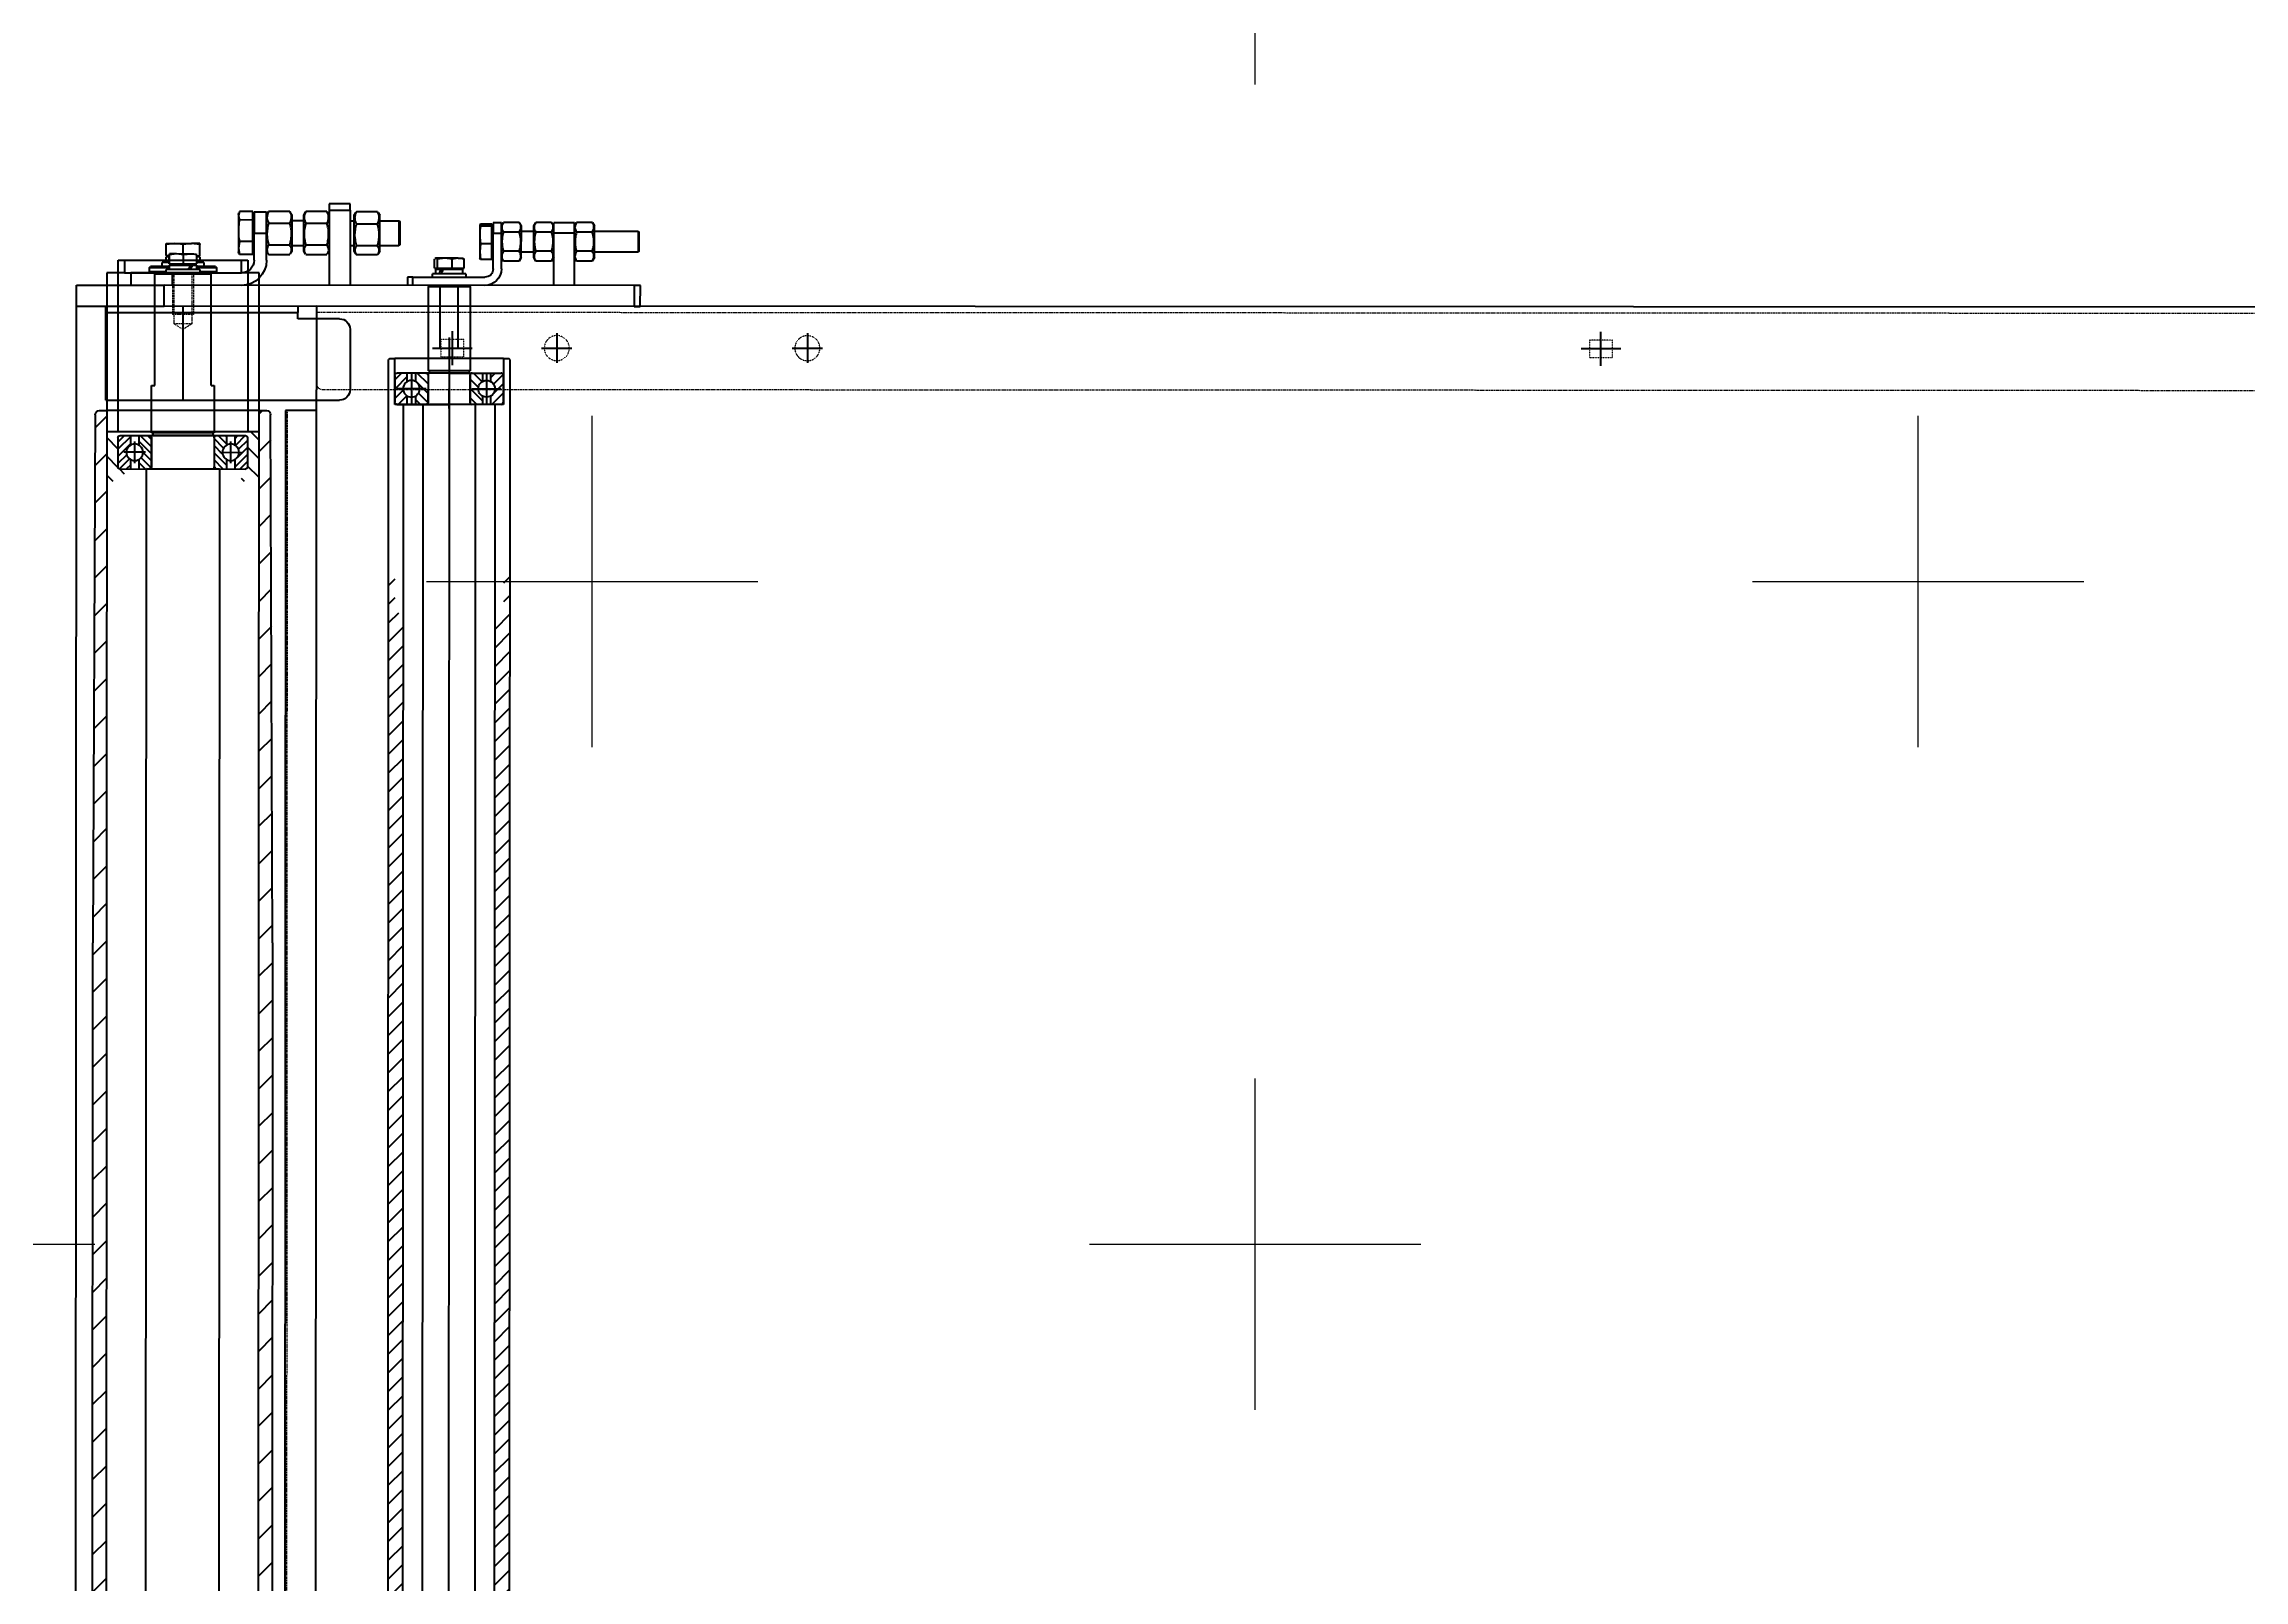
# Model space of a CAD drawing. Header units: millimetres. Extents: x 845401 to 948039, y 511594 to 550263.
# Drawn here: x 917960 to 919014, y 536657 to 537393 of the extents above; entities that cross this region are included whole.
import ezdxf

# ---------------------------------------------------------------- set-up
doc = ezdxf.new("R2010")
doc.units = ezdxf.units.MM
doc.linetypes.add('CENTER', pattern=[0])
doc.linetypes.add('DASHED', pattern=[0.75, 0.5, -0.25])
for name, color, linetype in [('00', 7, 'Continuous'), ('1', 30, 'Continuous'), ('1轮廓实线层', 7, 'Continuous'), ('3', 3, 'CENTER'), ('3中心线层', 1, 'CENTER'), ('4虚线层', 6, 'DASHED'), ('5剖面线层', 2, 'Continuous')]:
    doc.layers.add(name, color=color, linetype=linetype)
doc.layers.add('A-剖-0.10mm.......SECT-L01', color=255, linetype='Continuous', lineweight=18)
doc.styles.add('PC_TEXTSTYLE', font='isocp.shx', dxfattribs={"width": 0.8, "bigfont": 'hzfs.shx'})

# ---------------------------------------------------------------- blocks, each defined once
blk = doc.blocks.new('6304')
at = {"layer": '5剖面线层'}
h = blk.add_hatch(dxfattribs=at)
h.set_pattern_fill('ANSI31', color=256, style=0)
h.set_pattern_definition([(45, (1622.4174, 1392.4765), (-2.24506, 2.24506), [])])
edge = h.paths.add_edge_path()
edge.add_line((1637.4, 1412.5), (1635.4, 1412.5))
edge.add_line((1635.4, 1412.5), (1633.4, 1412.5))
edge.add_arc((1629.9, 1410.5), 4, 30, 150)
edge.add_line((1626.5, 1412.5), (1622.4, 1412.5))
edge.add_line((1622.4, 1412.5), (1622.4, 1417.4))
edge.add_arc((1623.5, 1417.4), 1.1, 90, 180, ccw=False)
edge.add_line((1623.5, 1418.5), (1636.3, 1418.5))
edge.add_arc((1636.3, 1417.4), 1.1, 360, 90, ccw=False)
edge.add_line((1637.4, 1417.4), (1637.4, 1412.5))
h = blk.add_hatch(dxfattribs=at)
h.set_pattern_fill('ANSI31', color=256, angle=90, style=0)
h.set_pattern_definition([(135, (1622.4174, 1392.4765), (-2.24506, -2.24506), [])])
edge = h.paths.add_edge_path()
edge.add_line((1622.4, 1408.5), (1626.5, 1408.5))
edge.add_arc((1629.9, 1410.5), 4, 210, 330)
edge.add_line((1633.4, 1408.5), (1637.4, 1408.5))
edge.add_line((1637.4, 1408.5), (1637.4, 1403.6))
edge.add_arc((1636.3, 1403.6), 1.1, 270, 360, ccw=False)
edge.add_line((1636.3, 1402.5), (1623.5, 1402.5))
edge.add_arc((1623.5, 1403.6), 1.1, 180, 270, ccw=False)
edge.add_line((1622.4, 1403.6), (1622.4, 1408.5))
at = {"layer": '5剖面线层', "extrusion": (0, 1.22461e-16, -1)}
h = blk.add_hatch(dxfattribs=at)
h.set_pattern_fill('ANSI31', color=256, angle=180, style=0)
h.set_pattern_definition([(225, (-1622.4174, 1392.4765), (2.24506, -2.24506), [])])
edge = h.paths.add_edge_path()
edge.add_line((-1622.4, 1376.5), (-1626.5, 1376.5))
edge.add_arc((-1629.9, 1374.5), 4, 30, 150)
edge.add_line((-1633.4, 1376.5), (-1637.4, 1376.5))
edge.add_line((-1637.4, 1376.5), (-1637.4, 1381.4))
edge.add_arc((-1636.3, 1381.4), 1.1, 90, 180, ccw=False)
edge.add_line((-1636.3, 1382.5), (-1623.5, 1382.5))
edge.add_arc((-1623.5, 1381.4), 1.1, 360, 90, ccw=False)
edge.add_line((-1622.4, 1381.4), (-1622.4, 1376.5))
h = blk.add_hatch(dxfattribs=at)
h.set_pattern_fill('ANSI31', color=256, angle=270, style=0)
h.set_pattern_definition([(315, (-1622.4174, 1392.4765), (2.24506, 2.24506), [])])
edge = h.paths.add_edge_path()
edge.add_line((-1626.5, 1372.5), (-1622.4, 1372.5))
edge.add_line((-1622.4, 1372.5), (-1622.4, 1367.6))
edge.add_arc((-1623.5, 1367.6), 1.1, 270, 360, ccw=False)
edge.add_line((-1623.5, 1366.5), (-1636.3, 1366.5))
edge.add_arc((-1636.3, 1367.6), 1.1, 180, 270, ccw=False)
edge.add_line((-1637.4, 1367.6), (-1637.4, 1372.5))
edge.add_line((-1637.4, 1372.5), (-1635.4, 1372.5))
edge.add_line((-1635.4, 1372.5), (-1633.4, 1372.5))
edge.add_arc((-1629.9, 1374.5), 4, 210, 330)
at = {"layer": '1轮廓实线层'}
for p, q in [((1622.4, 1392.5), (1622.4, 1417.4)), ((1637.4, 1412.5), (1635.4, 1412.5)), ((1637.4, 1417.4), (1637.4, 1392.5)), ((1622.4, 1408.5), (1626.5, 1408.5)), ((1623.5, 1402.5), (1636.3, 1402.5)), ((1633.4, 1408.5), (1637.4, 1408.5))]:
    blk.add_line(p, q, dxfattribs=at)
at = {"layer": '1轮廓实线层', "extrusion": (0, 1.22461e-16, -1)}
for p, q in [((1622.4, 1392.5), (1622.4, 1367.6)), ((1637.4, 1367.6), (1637.4, 1392.5)), ((1623.5, 1382.5), (1636.3, 1382.5)), ((1622.4, 1376.5), (1626.5, 1376.5)), ((1633.4, 1376.5), (1637.4, 1376.5)), ((1637.4, 1372.5), (1635.4, 1372.5))]:
    blk.add_line(p, q, dxfattribs=at)
at = {"layer": '1轮廓实线层'}
for points in [[(1626.5, 1412.5), (1622.4, 1412.5), (1622.4, 1417.4)], [(1623.5, 1418.5), (1636.3, 1418.5)], [(1635.4, 1412.5), (1633.4, 1412.5)], [(1637.4, 1417.4), (1637.4, 1412.5)]]:
    blk.add_lwpolyline(points, dxfattribs=at)
at = {"layer": '1轮廓实线层', "extrusion": (0, 1.22461e-16, -1)}
for points in [[(-1626.5, 1372.5), (-1622.4, 1372.5), (-1622.4, 1367.6)], [(-1635.4, 1372.5), (-1633.4, 1372.5)], [(-1637.4, 1367.6), (-1637.4, 1372.5)], [(-1623.5, 1366.5), (-1636.3, 1366.5)]]:
    blk.add_lwpolyline(points, dxfattribs=at)
at = {"layer": '1轮廓实线层'}
blk.add_circle((1629.9, 1410.5), 4, dxfattribs=at)
at = {"layer": '1轮廓实线层', "extrusion": (0, 1.22461e-16, -1)}
blk.add_circle((-1629.9, 1374.5), 4, dxfattribs=at)
at = {"layer": '1轮廓实线层'}
for centre, start, end in [((1623.5, 1417.4), 90, 180), ((1636.3, 1417.4), 0, 90), ((1623.5, 1403.6), 180, 270), ((1636.3, 1403.6), 270, 0)]:
    blk.add_arc(centre, 1.1, start, end, dxfattribs=at)
at = {"layer": '1轮廓实线层', "extrusion": (0, 1.22461e-16, -1)}
for centre, start, end in [((-1623.5, 1381.4), 0, 90), ((-1636.3, 1381.4), 90, 180), ((-1623.5, 1367.6), 270, 0), ((-1636.3, 1367.6), 180, 270)]:
    blk.add_arc(centre, 1.1, start, end, dxfattribs=at)
at = {"layer": '3中心线层'}
for p, q in [((1629.9, 1403.5), (1629.9, 1417.5)), ((1622.9, 1410.5), (1636.9, 1410.5)), ((1620.4, 1392.5), (1639.4, 1392.5))]:
    blk.add_line(p, q, dxfattribs=at)
at = {"layer": '3中心线层', "extrusion": (0, 1.22461e-16, -1)}
for p, q in [((1629.9, 1381.5), (1629.9, 1367.5)), ((1622.9, 1374.5), (1636.9, 1374.5))]:
    blk.add_line(p, q, dxfattribs=at)
at = {"style": 'PC_TEXTSTYLE'}
blk.add_text('TH_SUPERPART', height=1e-29, dxfattribs=at).set_placement((1622.4, 1392.5))
blk = doc.blocks.new('*U585')
at = {"layer": '1', "linetype": 'Continuous'}
h = blk.add_hatch(dxfattribs=at)
h.set_pattern_fill('_USER', color=1, scale=2.4, angle=45, style=0, pattern_type=0)
h.set_pattern_definition([(45, (0, 0), (-1.69706, 1.69706), [])])
edge = h.paths.add_edge_path()
edge.add_line((15, 31), (1, 31))
edge.add_arc((1, 30), 1, 90, 180)
edge.add_line((0, 30), (0, 25))
edge.add_line((0, 25), (4.5, 25))
edge.add_arc((8, 23), 4, 30, 150, ccw=False)
edge.add_line((11.5, 25), (16, 25))
edge.add_line((16, 25), (16, 30))
edge.add_arc((15, 30), 1, 0, 90)
edge = h.paths.add_edge_path()
edge.add_line((11.5, -25), (16, -25))
edge.add_line((16, -25), (16, -30))
edge.add_arc((15, -30), 1, 270, 360, ccw=False)
edge.add_line((15, -31), (1, -31))
edge.add_arc((1, -30), 1, 180, 270, ccw=False)
edge.add_line((0, -30), (0, -25))
edge.add_line((0, -25), (4.5, -25))
edge.add_arc((8, -23), 4, 210, 330)
blk = doc.blocks.new('*U586')
at = {"layer": '1', "linetype": 'Continuous'}
h = blk.add_hatch(dxfattribs=at)
h.set_pattern_fill('_USER', color=1, scale=2.4, angle=135, style=0, pattern_type=0)
h.set_pattern_definition([(135, (0, 0), (-1.69706, -1.69706), [])])
edge = h.paths.add_edge_path()
edge.add_line((0, 21), (4.5, 21))
edge.add_arc((8, 23), 4, 210, 330)
edge.add_line((11.5, 21), (16, 21))
edge.add_line((16, 21), (16, 16))
edge.add_arc((15, 16), 1, 270, 360, ccw=False)
edge.add_line((15, 15), (1, 15))
edge.add_arc((1, 16), 1, 180, 270, ccw=False)
edge.add_line((0, 16), (0, 21))
edge = h.paths.add_edge_path()
edge.add_line((1, -15), (15, -15))
edge.add_arc((15, -16), 1, 360, 90, ccw=False)
edge.add_line((16, -16), (16, -21))
edge.add_line((16, -21), (11.5, -21))
edge.add_arc((8, -23), 4, 30, 150)
edge.add_line((4.5, -21), (0, -21))
edge.add_line((0, -21), (0, -16))
edge.add_arc((1, -16), 1, 90, 180, ccw=False)
blk = doc.blocks.new('6206')
at = {"layer": '00', "color": 7}
for p, q in [((472.1, 2379.8), (472.1, 2319.8)), ((472.1, 2374.8), (476.6, 2374.8)), ((472.1, 2370.8), (476.6, 2370.8)), ((473.1, 2380.8), (487.1, 2380.8)), ((483.5, 2374.8), (488.1, 2374.8)), ((483.5, 2370.8), (488.1, 2370.8)), ((488.1, 2379.8), (488.1, 2319.8)), ((473.1, 2364.8), (487.1, 2364.8)), ((472.1, 2328.8), (476.6, 2328.8)), ((473.1, 2334.8), (487.1, 2334.8)), ((483.5, 2328.8), (488.1, 2328.8)), ((472.1, 2324.8), (476.6, 2324.8)), ((473.1, 2318.8), (487.1, 2318.8)), ((483.5, 2324.8), (488.1, 2324.8))]:
    blk.add_line(p, q, dxfattribs=at)
at = {"layer": '00', "color": 7, "linetype": 'Continuous'}
blk.add_line((473.1, 2318.8), (473.1, 2318.8), dxfattribs=at)
at = {"layer": '00', "color": 7}
for centre in [(480.1, 2372.8), (480.1, 2326.8)]:
    blk.add_circle(centre, 4, dxfattribs=at)
for centre, start, end in [((473.1, 2379.8), 90, 180), ((487.1, 2379.8), 0, 90), ((473.1, 2365.8), 180, 270), ((487.1, 2365.8), 270, 0), ((473.1, 2333.8), 90, 180), ((487.1, 2333.8), 0, 90), ((473.1, 2319.8), 180, 270), ((487.1, 2319.8), 270, 0)]:
    blk.add_arc(centre, 1, start, end, dxfattribs=at)
at = {"layer": '3', "color": 3}
for p, q in [((485.3, 2372.8), (474.9, 2372.8)), ((480.1, 2367.6), (480.1, 2378)), ((480.1, 2332), (480.1, 2321.6)), ((485.3, 2326.8), (474.9, 2326.8))]:
    blk.add_line(p, q, dxfattribs=at)
at = {"color": 1, "linetype": 'Continuous'}
for name in ['*U585', '*U586']:
    blk.add_blockref(name, (472.1, 2349.8), dxfattribs=at)
blk = doc.blocks.new('*U100472')
at = {"layer": '5剖面线层'}
h = blk.add_hatch(dxfattribs=at)
h.set_pattern_fill('ANSI31', color=256, scale=4, angle=90, style=0)
h.set_pattern_definition([(135, (-2483.568, 221.511), (-8.98026, -8.98026), [])])
edge = h.paths.add_edge_path()
edge.add_line((-3260.9, 452), (-3257.4, 452))
edge.add_line((-3257.4, 452), (-3257.4, 386))
edge.add_line((-3257.4, 386), (-3257.4, 1678))
edge.add_line((-3257.4, 1678), (-3257.4, 1612))
edge.add_line((-3257.4, 1612), (-3260.9, 1612))
edge.add_arc((-3260.9, 1610), 2, 90, 179.8877)
edge.add_line((-3262.9, 1610), (-3263.9, 1357))
edge.add_line((-3263.9, 1357), (-3263.9, 707))
edge.add_line((-3263.9, 707), (-3262.9, 454))
edge.add_arc((-3260.9, 454), 2, 180.1123, 270)
edge = h.paths.add_edge_path()
edge.add_arc((-3180.9, 1610), 2, 0.1123, 90)
edge.add_line((-3180.9, 1612), (-3184.4, 1612))
edge.add_line((-3184.4, 1612), (-3184.4, 1678))
edge.add_line((-3184.4, 1678), (-3184.4, 386))
edge.add_line((-3184.4, 386), (-3184.4, 452))
edge.add_line((-3184.4, 452), (-3180.9, 452))
edge.add_arc((-3180.9, 454), 2, 270, 359.8877)
edge.add_line((-3178.9, 454), (-3177.9, 707))
edge.add_line((-3177.9, 707), (-3177.9, 1357))
edge.add_line((-3177.9, 1357), (-3178.9, 1610))
edge = h.paths.add_edge_path(flags=17)
edge.add_arc((-3180.9, 1610), 2, 0.1123, 90)
edge = h.paths.add_edge_path(flags=17)
edge.add_arc((-3180.9, 454), 2, 270, 359.8877)
edge = h.paths.add_edge_path(flags=17)
edge.add_line((-3184.4, 452), (-3180.9, 452))
edge = h.paths.add_edge_path(flags=16)
edge.add_line((-3184.4, 452), (-3184.4, 386))
edge = h.paths.add_edge_path(flags=17)
edge.add_line((-3184.4, 1678), (-3184.4, 386))
edge = h.paths.add_edge_path(flags=17)
edge.add_line((-3184.4, 1612), (-3184.4, 1678))
edge = h.paths.add_edge_path(flags=17)
edge.add_line((-3180.9, 1612), (-3184.4, 1612))
edge = h.paths.add_edge_path(flags=17)
edge.add_line((-3177.9, 707), (-3178.9, 454))
edge = h.paths.add_edge_path(flags=17)
edge.add_line((-3177.9, 707), (-3177.9, 1357))
edge = h.paths.add_edge_path(flags=17)
edge.add_line((-3178.9, 1610), (-3177.9, 1357))
edge = h.paths.add_edge_path()
edge.add_line((-3178.9, 1610), (-3177.9, 1357))
edge.add_line((-3257.4, 1602), (-3257.4, 1678))
h = blk.add_hatch(dxfattribs=at)
h.set_pattern_fill('ANSI31', color=256, scale=2, angle=90, style=0)
h.set_pattern_definition([(135, (-1364.8803, 172.1176), (-4.490128, -4.490128), [])])
h.paths.add_polyline_path([(-3122.4, 1032), (-3122.4, 527.5), (-3121.9, 527), (-3119.4, 527), (-3119.4, 534), (-3119.4, 549), (-3117.4, 549), (-3115.4, 549), (-3115.4, 1032)])
h.paths.add_polyline_path([(-3119.4, 1515), (-3119.4, 1530), (-3119.4, 1537), (-3121.9, 1537), (-3122.4, 1536.5), (-3122.4, 1032), (-3115.4, 1032), (-3115.4, 1515), (-3117.4, 1515)])
h.paths.add_polyline_path([(-3071.4, 1032), (-3071.4, 549), (-3069.4, 549), (-3067.4, 549), (-3067.4, 534), (-3067.4, 527), (-3064.9, 527), (-3064.4, 527.5), (-3064.4, 1032)])
h.paths.add_polyline_path([(-3071.4, 1515), (-3071.4, 1032), (-3064.4, 1032), (-3064.4, 1536.5), (-3064.9, 1537), (-3067.4, 1537), (-3067.4, 1530), (-3067.4, 1515), (-3069.4, 1515)])
h = blk.add_hatch(dxfattribs=at)
h.set_pattern_fill('ANSI31', color=256, scale=2, angle=180, style=0)
h.set_pattern_definition([(225, (-2483.568, 121.5114), (4.49013, -4.49013), [])])
h.paths.add_polyline_path([(-3192.9, 486), (-3192.9, 480), (-3189.9, 480), (-3189.9, 462), (-3184.4, 462), (-3184.4, 486)])
h.paths.add_polyline_path([(-3251.9, 480), (-3248.9, 480), (-3248.9, 486), (-3257.4, 486), (-3257.4, 462), (-3251.9, 462)])
blk.add_line((-3271.9, 1662), (-3271.9, 402))
at = {"color": 7, "linetype": 'Continuous', "lineweight": 25}
for p, q in [((-3122.4, 1636.5), (-3122.4, 427.5)), ((-3064.4, 427.5), (-3064.4, 1636.5)), ((-3171.8, 452), (-3171.8, 1612)), ((-3156.9, 1622), (-3156.9, 442)), ((-3115.4, 449), (-3115.4, 1615)), ((-3105.9, 1615), (-3105.9, 449)), ((-3080.9, 449), (-3080.9, 1615)), ((-3071.4, 1615), (-3071.4, 449)), ((-3238.4, 1584), (-3238.4, 480)), ((-3203.4, 480), (-3203.4, 1584)), ((-3203.4, 480), (-3238.4, 480)), ((-3235.9, 480), (-3235.9, 464)), ((-3205.9, 464), (-3205.9, 480)), ((-3220.9, 464), (-3235.9, 464)), ((-3235.2, 464), (-3235.2, 462.7)), ((-3205.9, 464), (-3220.9, 464)), ((-3206.6, 462.7), (-3206.6, 464)), ((-3235.9, 462.7), (-3235.9, 440)), ((-3220.9, 462.7), (-3235.9, 462.7)), ((-3205.9, 462.7), (-3220.9, 462.7)), ((-3205.9, 440), (-3205.9, 462.7)), ((-3157.7, 452), (-3171.8, 452)), ((-3156.9, 452), (-3157.7, 452)), ((-3119.4, 449), (-3119.4, 434)), ((-3117.4, 449), (-3119.4, 449)), ((-3069.4, 449), (-3117.4, 449)), ((-3080.9, 449), (-3105.9, 449)), ((-3103.4, 449), (-3103.4, 434)), ((-3083.4, 434), (-3083.4, 449)), ((-3067.4, 449), (-3069.4, 449)), ((-3067.4, 434), (-3067.4, 449)), ((-3235.9, 440), (-3234.4, 440)), ((-3234.4, 440), (-3234.4, 386.5)), ((-3207.4, 440), (-3205.9, 440)), ((-3207.4, 440), (-3207.4, 386.5)), ((-3156.9, 408), (-3156.9, 442)), ((-3119.4, 434), (-3119.4, 427)), ((-3083.4, 434), (-3103.4, 434)), ((-3103.4, 432.9), (-3103.4, 392.5)), ((-3083.4, 432.9), (-3103.4, 432.9)), ((-3102.9, 434), (-3102.9, 432.9)), ((-3083.9, 432.9), (-3083.9, 434)), ((-3083.4, 392.5), (-3083.4, 432.9)), ((-3067.4, 427), (-3067.4, 434)), ((-3121.9, 427), (-3122.4, 427.5)), ((-3121.9, 427), (-3119.4, 427)), ((-3067.4, 427), (-3119.4, 427)), ((-3097.8, 422), (-3097.8, 392.5)), ((-3097.8, 422), (-3089.1, 422)), ((-3089.1, 422), (-3089.1, 392.5)), ((-3067.4, 427), (-3064.9, 427)), ((-3064.4, 427.5), (-3064.9, 427)), ((-3156.9, 402), (-3156.9, 408)), ((-1886.9, 402), (-3156.9, 402)), ((-3103.4, 392.5), (-3102.9, 392)), ((-3103.4, 392.5), (-3097.8, 392.5)), ((-3097.7, 392), (-3102.9, 392)), ((-3097.8, 392.5), (-3089.1, 392.5)), ((-3089.2, 392), (-3097.7, 392)), ((-3083.9, 392), (-3089.2, 392)), ((-3089.1, 392.5), (-3083.4, 392.5)), ((-3083.9, 392), (-3083.4, 392.5)), ((-3234.4, 386.5), (-3207.4, 386.5)), ((-3234.4, 386.5), (-3233.9, 386)), ((-3207.9, 386), (-3233.9, 386)), ((-3207.4, 386.5), (-3207.9, 386))]:
    blk.add_line(p, q, dxfattribs=at)
for points in [[(-3097.8, 392.5), (-3097.8, 392.4), (-3097.7, 392.2), (-3097.7, 392)], [(-3089.1, 392.5), (-3089.1, 392.4), (-3089.2, 392.2), (-3089.2, 392)]]:
    blk.add_open_spline(points, degree=3, dxfattribs=at)
at = {"layer": '1轮廓实线层'}
for p, q in [((-3257.4, 386), (-3257.4, 1678)), ((-3184.4, 1678), (-3184.4, 386)), ((-3263.9, 1357), (-3263.9, 707)), ((-3177.9, 707), (-3177.9, 1357)), ((-3262.9, 454), (-3263.9, 707)), ((-3177.9, 707), (-3178.9, 454)), ((-3257.4, 386), (-3257.4, 462)), ((-3257.4, 462), (-3251.9, 462)), ((-3251.9, 462), (-3251.9, 380)), ((-3251.9, 462), (-3189.9, 462)), ((-3189.9, 380), (-3189.9, 462)), ((-3189.9, 462), (-3184.4, 462)), ((-3184.4, 462), (-3184.4, 386)), ((-3260.9, 452), (-3257.4, 452)), ((-3257.9, 447), (-3257.9, 405)), ((-3257.9, 447), (-3220.9, 447)), ((-3257.4, 386), (-3257.4, 452)), ((-3184.4, 452), (-3257.4, 452)), ((-3220.9, 405), (-3220.9, 447)), ((-3220.9, 447), (-3145.9, 447)), ((-3184.4, 452), (-3180.9, 452)), ((-3184.4, 452), (-3184.4, 386)), ((-3140.9, 413), (-3140.9, 442)), ((-3271.9, 402), (-3271.9, 392)), ((-3271.9, 402), (-3229.9, 402)), ((-3257.9, 405), (-3257.9, 402)), ((-3257.9, 405), (-3220.9, 405)), ((-3229.9, 402), (-3229.9, 392)), ((-3004.9, 402), (-3229.9, 402)), ((-3220.9, 405), (-3165.9, 405)), ((-3220.9, 402), (-3220.9, 405)), ((-3165.9, 408), (-3165.9, 405)), ((-3145.9, 408), (-3165.9, 408)), ((-3165.9, 402), (-3165.9, 405)), ((-3004.9, 392), (-3004.9, 402)), ((-3004.9, 402), (-3001.9, 402)), ((-3001.9, 402), (-3001.9, 392)), ((-3271.9, 392), (-3229.9, 392)), ((-3245.9, 386), (-3245.9, 392)), ((-3004.9, 392), (-3229.9, 392)), ((-3225.9, 392), (-3225.9, 386)), ((-3150.9, 356), (-3150.9, 392)), ((-3140.9, 356), (-3140.9, 392)), ((-3113.4, 388), (-3113.4, 392)), ((-3110.9, 392), (-3110.9, 388)), ((-3043.4, 392), (-3043.4, 367)), ((-3033.4, 392), (-3033.4, 367)), ((-3001.9, 392), (-3004.9, 392)), ((-3248.9, 386), (-3257.4, 386)), ((-3251.9, 380), (-3248.9, 380)), ((-3248.9, 380), (-3248.9, 386)), ((-3248.9, 386), (-3192.9, 386)), ((-3248.9, 380), (-3192.9, 380)), ((-3225.9, 386), (-3245.9, 386)), ((-3236.4, 386), (-3236.9, 385.5)), ((-3236.9, 385.5), (-3236.9, 383.5)), ((-3228.9, 385.5), (-3236.9, 385.5)), ((-3236.9, 383.5), (-3236.4, 383)), ((-3236.9, 383.5), (-3227.4, 383.5)), ((-3227.4, 383), (-3236.4, 383)), ((-3230.9, 383), (-3230.9, 381)), ((-3227.6, 381), (-3230.9, 381)), ((-3229, 381), (-3229, 378.4)), ((-3228.9, 386), (-3228.9, 384.4)), ((-3217.1, 384.4), (-3228.9, 384.4)), ((-3227.6, 381.7), (-3227.6, 377.4)), ((-3227.6, 381.7), (-3227.3, 381.7)), ((-3227.4, 384.4), (-3227.4, 382.3)), ((-3227.4, 382.3), (-3217.4, 382.3)), ((-3226.7, 382.3), (-3227.3, 381.7)), ((-3227.3, 381.7), (-3227.3, 377.4)), ((-3227.3, 381.7), (-3220.7, 381.7)), ((-3225.9, 386), (-3192.9, 386)), ((-3220.7, 381.7), (-3220.7, 377.4)), ((-3220.7, 381.7), (-3214.3, 381.7)), ((-3216.8, 382.3), (-3217.4, 382.3)), ((-3212.9, 384.4), (-3217.1, 384.4)), ((-3216.4, 382.3), (-3216.8, 382.3)), ((-3216.4, 382.3), (-3214.5, 382.3)), ((-3214.6, 381.7), (-3215.2, 382.3)), ((-3214.5, 382.3), (-3214.5, 384.4)), ((-3214.5, 383.5), (-3204.9, 383.5)), ((-3205.4, 383), (-3214.5, 383)), ((-3214.3, 381.7), (-3214.3, 377.4)), ((-3210.9, 381), (-3214.3, 381)), ((-3212.9, 384.4), (-3212.9, 386)), ((-3204.9, 385.5), (-3212.9, 385.5)), ((-3212.9, 378.4), (-3212.9, 381)), ((-3210.9, 381), (-3210.9, 383)), ((-3204.9, 385.5), (-3205.4, 386)), ((-3205.4, 383), (-3204.9, 383.5)), ((-3204.9, 383.5), (-3204.9, 385.5)), ((-3192.9, 386), (-3192.9, 380)), ((-3184.4, 386), (-3192.9, 386)), ((-3192.9, 380), (-3189.9, 380)), ((-3186.9, 380), (-3186.9, 367)), ((-3180.9, 380), (-3180.9, 367)), ((-3110.9, 388), (-3113.4, 388)), ((-3110.9, 388), (-3076.4, 388)), ((-3101.4, 388), (-3101.4, 386.4)), ((-3085.4, 386.4), (-3101.4, 386.4)), ((-3100.5, 383.7), (-3100.5, 379.4)), ((-3100.5, 383.7), (-3099.1, 383.7)), ((-3100.4, 379.2), (-3100.5, 379.4)), ((-3099.9, 386.4), (-3099.9, 384.3)), ((-3097.3, 384.3), (-3099.9, 384.3)), ((-3099.2, 384.3), (-3099.8, 383.7)), ((-3099.1, 383.7), (-3099.1, 379.4)), ((-3099.1, 383.7), (-3092, 383.7)), ((-3095.5, 379), (-3099.1, 379.4)), ((-3097.3, 384.3), (-3096.9, 384.3)), ((-3096.3, 384.3), (-3096.9, 384.3)), ((-3087, 384.3), (-3096.3, 384.3)), ((-3092, 379.4), (-3095.5, 379)), ((-3092, 383.7), (-3092, 379.4)), ((-3092, 383.7), (-3086.3, 383.7)), ((-3089.2, 379), (-3092, 379.4)), ((-3086.3, 379.4), (-3089.2, 379)), ((-3087.1, 383.7), (-3087.7, 384.3)), ((-3087, 384.3), (-3087, 386.4)), ((-3086.3, 383.7), (-3086.3, 379.4)), ((-3085.4, 386.4), (-3085.4, 388)), ((-3078.8, 375.7), (-3078.4, 379.5)), ((-3078.4, 379.5), (-3078.8, 379)), ((-3073, 379.5), (-3078.4, 379.5)), ((-3073, 379.5), (-3073, 372)), ((-3072.4, 384), (-3072.4, 367)), ((-3068.4, 384), (-3068.4, 367)), ((-3067.5, 380.3), (-3068.4, 378.6)), ((-3059.9, 380.3), (-3067.5, 380.3)), ((-3058.9, 378.6), (-3059.9, 380.3)), ((-3052, 380.3), (-3052.9, 378.6)), ((-3044.4, 380.3), (-3052, 380.3)), ((-3043.4, 378.6), (-3044.4, 380.3)), ((-3032.5, 380.3), (-3033.4, 378.6)), ((-3024.9, 380.3), (-3032.5, 380.3)), ((-3023.9, 378.6), (-3024.9, 380.3)), ((-3227.6, 378.4), (-3229, 378.4)), ((-3228.9, 377.8), (-3228.9, 372.5)), ((-3228.9, 377.8), (-3227.6, 377.8)), ((-3224.9, 372), (-3228.9, 372.5)), ((-3228.9, 372), (-3224.9, 372)), ((-3228.2, 378.4), (-3228.8, 377.8)), ((-3227.3, 377.4), (-3227.4, 377)), ((-3224, 377), (-3227.4, 377)), ((-3227.4, 377), (-3227.4, 377)), ((-3224, 377), (-3227.3, 377.4)), ((-3220.9, 372.5), (-3224.9, 372)), ((-3224.9, 372), (-3216.9, 372)), ((-3220.7, 377.4), (-3224, 377)), ((-3217.5, 377), (-3224, 377)), ((-3220.9, 377), (-3220.9, 372.5)), ((-3216.9, 372), (-3220.9, 372.5)), ((-3212.9, 372.5), (-3216.9, 372)), ((-3212.9, 372), (-3216.9, 372)), ((-3212.9, 378.4), (-3214.3, 378.4)), ((-3214.3, 377.8), (-3212.9, 377.8)), ((-3213.1, 377.8), (-3213.7, 378.4)), ((-3212.9, 377.8), (-3212.9, 372.5)), ((-3194.4, 374.2), (-3193.9, 377.3)), ((-3194.2, 376.8), (-3194.4, 376)), ((-3194.4, 374.2), (-3194.4, 376)), ((-3193.9, 371), (-3194.4, 374.2)), ((-3194.4, 365.9), (-3194.4, 374.2)), ((-3193.9, 377.3), (-3194.1, 376.8)), ((-3187.5, 377.3), (-3193.9, 377.3)), ((-3187.5, 371), (-3193.9, 371)), ((-3187.5, 377.3), (-3187.5, 371)), ((-3186.9, 375.3), (-3187.5, 375.9)), ((-3187.5, 371), (-3187.5, 360.7)), ((-3180.1, 377.1), (-3180.9, 375.6)), ((-3169.8, 377.4), (-3179.9, 377.4)), ((-3169.8, 372.7), (-3179.9, 372.7)), ((-3168.7, 375.6), (-3169.6, 377.1)), ((-3168.7, 375.6), (-3168.7, 363.1)), ((-3163.1, 373), (-3168.7, 373)), ((-3162.3, 377.1), (-3163.1, 375.6)), ((-3163.1, 375.6), (-3163.1, 363.1)), ((-3152, 377.4), (-3162.1, 377.4)), ((-3152, 372.7), (-3162.1, 372.7)), ((-3150.9, 375.6), (-3151.8, 377.1)), ((-3138.9, 373), (-3140.9, 373)), ((-3138.2, 376.9), (-3138.9, 375.6)), ((-3138.9, 375.6), (-3138.9, 363.5)), ((-3127.8, 377.4), (-3137.9, 377.4)), ((-3127.8, 373.1), (-3137.9, 373.1)), ((-3126.7, 375.6), (-3127.5, 376.9)), ((-3126.7, 375.6), (-3126.7, 363.5)), ((-3117.5, 373), (-3126.7, 373)), ((-3116.9, 372.4), (-3117.5, 373)), ((-3117.5, 361), (-3117.5, 373)), ((-3116.9, 372.4), (-3116.9, 361.6)), ((-3100.1, 379.1), (-3099.9, 379)), ((-3099.8, 379), (-3100.1, 379.1)), ((-3099.8, 379), (-3099.9, 379)), ((-3095.5, 379), (-3099.8, 379)), ((-3089.2, 379), (-3095.5, 379)), ((-3089.2, 379), (-3087, 379)), ((-3086.9, 379), (-3086.8, 379.1)), ((-3078.8, 375.7), (-3078.8, 379)), ((-3078.4, 372), (-3078.8, 375.7)), ((-3078.8, 367.8), (-3078.8, 375.7)), ((-3073, 372), (-3078.4, 372)), ((-3072.4, 378.3), (-3073, 378.9)), ((-3073, 372), (-3073, 363.6)), ((-3059.9, 375.6), (-3067.5, 375.6)), ((-3058.9, 378.6), (-3058.9, 363.4)), ((-3052.9, 376), (-3058.9, 376)), ((-3052.9, 378.6), (-3052.9, 363.4)), ((-3044.4, 375.6), (-3052, 375.6)), ((-3024.9, 375.6), (-3032.5, 375.6)), ((-3023.9, 378.6), (-3023.9, 363.4)), ((-3002.9, 376), (-3023.9, 376)), ((-3002.4, 375.5), (-3002.9, 376)), ((-3002.9, 369), (-3002.9, 376)), ((-3002.9, 366), (-3002.9, 369)), ((-3002.4, 375.5), (-3002.4, 369.2)), ((-3002.4, 369.2), (-3002.4, 366.5)), ((-3194.4, 358.7), (-3194.4, 365.9)), ((-3194.4, 358.7), (-3193.9, 360.7)), ((-3193.9, 356.7), (-3194.4, 358.7)), ((-3194.4, 358), (-3194.4, 358.7)), ((-3187.5, 360.7), (-3193.9, 360.7)), ((-3187.5, 360.7), (-3187.5, 356.7)), ((-3187.5, 358.2), (-3186.9, 358.8)), ((-3186.9, 357), (-3186.9, 367)), ((-3186.9, 367), (-3180.9, 367)), ((-3180.9, 367), (-3180.9, 357)), ((-3180.9, 358.4), (-3180.1, 356.9)), ((-3169.8, 362.3), (-3179.9, 362.3)), ((-3169.6, 356.9), (-3168.7, 358.4)), ((-3168.7, 363.1), (-3168.7, 358.4)), ((-3168.7, 361), (-3163.1, 361)), ((-3163.1, 363.1), (-3163.1, 358.4)), ((-3163.1, 358.4), (-3162.3, 356.9)), ((-3152, 362.3), (-3162.1, 362.3)), ((-3151.8, 356.9), (-3150.9, 358.4)), ((-3140.9, 361), (-3138.9, 361)), ((-3138.9, 363.5), (-3138.9, 358.4)), ((-3138.9, 358.4), (-3138.2, 357.1)), ((-3127.8, 362.7), (-3137.9, 362.7)), ((-3127.5, 357.1), (-3126.7, 358.4)), ((-3126.7, 363.5), (-3126.7, 358.4)), ((-3126.7, 361), (-3117.5, 361)), ((-3117.5, 361), (-3116.9, 361.6)), ((-3078.8, 363.1), (-3078.8, 367.8)), ((-3078.8, 363.1), (-3078.4, 363.6)), ((-3078.4, 362.6), (-3078.8, 363.1)), ((-3073, 363.6), (-3078.4, 363.6)), ((-3073, 362.6), (-3078.4, 362.6)), ((-3073, 363.2), (-3072.4, 363.8)), ((-3073, 363.6), (-3073, 362.6)), ((-3072.4, 367), (-3068.4, 367)), ((-3072.4, 362), (-3072.4, 367)), ((-3068.4, 362), (-3072.4, 362)), ((-3068.4, 367), (-3068.4, 362)), ((-3068.4, 363.4), (-3067.5, 361.8)), ((-3059.9, 366.4), (-3067.5, 366.4)), ((-3059.9, 361.8), (-3067.5, 361.8)), ((-3059.9, 361.8), (-3058.9, 363.4)), ((-3058.9, 366), (-3052.9, 366)), ((-3052.9, 363.4), (-3052, 361.8)), ((-3044.4, 366.4), (-3052, 366.4)), ((-3044.4, 361.8), (-3052, 361.8)), ((-3044.4, 361.8), (-3043.4, 363.4)), ((-3033.4, 367), (-3043.4, 367)), ((-3043.4, 367), (-3043.4, 362)), ((-3033.4, 362), (-3043.4, 362)), ((-3033.4, 367), (-3033.4, 362)), ((-3033.4, 363.4), (-3032.5, 361.8)), ((-3024.9, 366.4), (-3032.5, 366.4)), ((-3024.9, 361.8), (-3032.5, 361.8)), ((-3024.9, 361.8), (-3023.9, 363.4)), ((-3023.9, 366), (-3002.9, 366)), ((-3002.9, 366), (-3002.4, 366.5)), ((-3194.4, 358), (-3194.2, 357.2)), ((-3187.5, 356.7), (-3193.9, 356.7)), ((-3180.9, 357), (-3186.9, 357)), ((-3180.1, 356.9), (-3179.9, 356.6)), ((-3169.8, 356.6), (-3179.9, 356.6)), ((-3169.8, 356.6), (-3169.6, 356.9)), ((-3162.3, 356.9), (-3162.1, 356.6)), ((-3152, 356.6), (-3162.1, 356.6)), ((-3152, 356.6), (-3151.8, 356.9)), ((-3150.9, 356), (-3140.9, 356)), ((-3150.9, 353), (-3150.9, 356)), ((-3140.9, 353), (-3150.9, 353)), ((-3140.9, 356), (-3140.9, 353)), ((-3138.2, 357.2), (-3137.9, 356.7)), ((-3127.8, 356.7), (-3137.9, 356.7)), ((-3127.8, 356.7), (-3127.5, 357.2))]:
    blk.add_line(p, q, dxfattribs=at)
for centre, radius, start, end in [((-3260.9, 454), 2, 180.1123, 270), ((-3180.9, 454), 2, 270, 359.8877), ((-3145.9, 442), 5, 0, 90), ((-3145.9, 413), 5, 270, 0), ((-3192.9, 380), 12, 0, 90), ((-3076.4, 384), 8, 0, 90), ((-3192.9, 380), 6, 0, 90), ((-3076.4, 384), 4, 0, 90)]:
    blk.add_arc(centre, radius, start, end, dxfattribs=at)
for centre, major_axis, ratio, start_param, end_param in [((-3220.9, 382.3), (-5.8, 11.1), 0.254099, 4.579995, 4.769392), ((-3220.9, 384.4), (-5.8, 11.1), 0.254099, 4.390598, 4.579995), ((-3093.4, 384.3), (-5.6, 11), 0.283825, 1.237742, 1.427139), ((-3093.4, 386.4), (-5.6, 11), 0.283825, 1.427139, 1.616536)]:
    blk.add_ellipse(centre, major_axis=major_axis, ratio=ratio, start_param=start_param, end_param=end_param, dxfattribs=at)
for points, knots in [([(-3099.1, 379.4), (-3099.1, 379.4), (-3099.3, 379.2), (-3099.6, 379.1), (-3099.8, 379)], [0, 0, 0, 0, 0.026995, 1, 1, 1, 1]), ([(-3087.1, 379), (-3086.8, 379.1), (-3086.6, 379.2), (-3086.3, 379.4), (-3086.3, 379.4)], [0, 0, 0, 0, 0.973005, 1, 1, 1, 1]), ([(-3067.5, 375.6), (-3067.7, 376), (-3068.1, 376.9), (-3068.3, 378.1), (-3068.1, 379.2), (-3067.7, 379.9), (-3067.5, 380.3)], [0, 0, 0, 0, 0.264604, 0.534947, 0.765343, 1, 1, 1, 1]), ([(-3059.9, 380.3), (-3059.7, 379.9), (-3059.2, 379), (-3059.1, 377.8), (-3059.3, 376.7), (-3059.7, 376), (-3059.9, 375.6)], [0, 0, 0, 0, 0.264604, 0.534946, 0.765343, 1, 1, 1, 1]), ([(-3052, 375.6), (-3052.2, 376), (-3052.6, 376.9), (-3052.8, 378.1), (-3052.6, 379.2), (-3052.2, 379.9), (-3052, 380.3)], [0, 0, 0, 0, 0.264604, 0.534947, 0.765343, 1, 1, 1, 1]), ([(-3044.4, 380.3), (-3044.2, 379.9), (-3043.7, 379), (-3043.6, 377.8), (-3043.8, 376.7), (-3044.2, 376), (-3044.4, 375.6)], [0, 0, 0, 0, 0.264604, 0.534947, 0.765342, 1, 1, 1, 1]), ([(-3032.5, 375.6), (-3032.7, 376), (-3033.1, 376.9), (-3033.3, 378.1), (-3033.1, 379.2), (-3032.7, 379.9), (-3032.5, 380.3)], [0, 0, 0, 0, 0.264604, 0.534947, 0.765342, 1, 1, 1, 1]), ([(-3024.9, 380.3), (-3024.7, 379.9), (-3024.2, 379), (-3024.1, 377.8), (-3024.3, 376.7), (-3024.7, 376), (-3024.9, 375.6)], [0, 0, 0, 0, 0.264604, 0.534947, 0.765342, 1, 1, 1, 1]), ([(-3228.9, 372.5), (-3228.9, 372.5), (-3228.9, 372.2), (-3228.9, 372.1), (-3228.9, 372)], [0, 0, 0, 0, 0.026995, 1, 1, 1, 1]), ([(-3217.5, 377), (-3218.5, 377.1), (-3219.6, 377.2), (-3220.7, 377.4), (-3220.7, 377.4)], [0, 0, 0, 0, 0.973005, 1, 1, 1, 1]), ([(-3214.3, 377.4), (-3214.6, 377.3), (-3215.6, 377.1), (-3216.7, 377.1), (-3217.5, 377)], [0, 0, 0, 0, 0.253066, 1, 1, 1, 1]), ([(-3212.9, 372), (-3212.9, 372.1), (-3212.9, 372.2), (-3212.9, 372.5), (-3212.9, 372.5)], [0, 0, 0, 0, 0.973005, 1, 1, 1, 1]), ([(-3194.4, 365.9), (-3194.3, 367.6), (-3194.3, 369.3), (-3193.9, 371), (-3193.9, 371)], [0, 0, 0, 0, 0.973005, 1, 1, 1, 1]), ([(-3179.9, 372.7), (-3180, 372.9), (-3180.4, 373.4), (-3180.7, 374.5), (-3180.8, 375.8), (-3180.3, 376.6), (-3180, 377.1)], [0, 0, 0, 0, 0.139365, 0.404829, 0.676783, 1, 1, 1, 1]), ([(-3179.9, 362.3), (-3180.2, 363.2), (-3180.6, 365), (-3180.8, 367.7), (-3180.5, 370.3), (-3180.1, 371.9), (-3179.9, 372.7)], [0, 0, 0, 0, 0.264605, 0.534949, 0.765343, 1, 1, 1, 1]), ([(-3169.6, 377.1), (-3169.4, 376.6), (-3168.9, 375.8), (-3168.9, 374.5), (-3169.3, 373.5), (-3169.6, 372.9), (-3169.8, 372.7)], [0, 0, 0, 0, 0.323216, 0.588351, 0.860635, 1, 1, 1, 1]), ([(-3169.8, 372.7), (-3169.5, 371.7), (-3169.1, 369.9), (-3168.9, 367.2), (-3169.1, 364.6), (-3169.6, 363.1), (-3169.8, 362.3)], [0, 0, 0, 0, 0.264606, 0.534949, 0.765344, 1, 1, 1, 1]), ([(-3162.1, 372.7), (-3162.2, 372.9), (-3162.6, 373.4), (-3162.9, 374.5), (-3163, 375.8), (-3162.5, 376.6), (-3162.2, 377.1)], [0, 0, 0, 0, 0.139365, 0.404829, 0.676783, 1, 1, 1, 1]), ([(-3162.1, 362.3), (-3162.4, 363.2), (-3162.8, 365), (-3163, 367.7), (-3162.7, 370.3), (-3162.3, 371.9), (-3162.1, 372.7)], [0, 0, 0, 0, 0.264605, 0.534949, 0.765343, 1, 1, 1, 1]), ([(-3151.8, 377.1), (-3151.6, 376.6), (-3151.1, 375.8), (-3151.1, 374.5), (-3151.5, 373.5), (-3151.8, 372.9), (-3152, 372.7)], [0, 0, 0, 0, 0.323216, 0.588351, 0.860635, 1, 1, 1, 1]), ([(-3152, 372.7), (-3151.7, 371.7), (-3151.3, 369.9), (-3151.1, 367.2), (-3151.3, 364.6), (-3151.8, 363.1), (-3152, 362.3)], [0, 0, 0, 0, 0.264606, 0.534949, 0.765344, 1, 1, 1, 1]), ([(-3137.9, 373.1), (-3138, 373.3), (-3138.4, 373.8), (-3138.7, 374.7), (-3138.7, 376), (-3138.2, 376.8), (-3137.9, 377.4)], [0, 0, 0, 0, 0.131004, 0.38054, 0.636178, 1, 1, 1, 1]), ([(-3137.9, 362.7), (-3138.2, 363.6), (-3138.6, 365.5), (-3138.8, 368.1), (-3138.5, 370.7), (-3138.1, 372.3), (-3137.9, 373.1)], [0, 0, 0, 0, 0.264605, 0.534949, 0.765344, 1, 1, 1, 1]), ([(-3127.8, 377.4), (-3127.5, 376.8), (-3126.9, 376), (-3126.9, 374.7), (-3127.3, 373.8), (-3127.6, 373.3), (-3127.8, 373.1)], [0, 0, 0, 0, 0.3638206, 0.6130487, 0.8689968, 1, 1, 1, 1]), ([(-3127.8, 373.1), (-3127.5, 372.2), (-3127.1, 370.4), (-3126.9, 367.7), (-3127.1, 365.1), (-3127.6, 363.5), (-3127.8, 362.7)], [0, 0, 0, 0, 0.264605, 0.534949, 0.765343, 1, 1, 1, 1]), ([(-3078.8, 367.8), (-3078.8, 368.8), (-3078.7, 370.3), (-3078.5, 371.7), (-3078.4, 372)], [0, 0, 0, 0, 0.746934, 1, 1, 1, 1]), ([(-3067.5, 366.4), (-3067.8, 367.5), (-3068.2, 369.4), (-3068.2, 372.1), (-3067.9, 374.1), (-3067.6, 375.2), (-3067.5, 375.6)], [0, 0, 0, 0, 0.363593, 0.612792, 0.86871, 1, 1, 1, 1]), ([(-3059.9, 375.6), (-3059.8, 375.2), (-3059.5, 374.1), (-3059.1, 372.1), (-3059.1, 369.4), (-3059.6, 367.5), (-3059.9, 366.4)], [0, 0, 0, 0, 0.131291, 0.380797, 0.636406, 1, 1, 1, 1]), ([(-3052, 366.4), (-3052.3, 367.5), (-3052.7, 369.4), (-3052.7, 372.1), (-3052.4, 374.1), (-3052.1, 375.2), (-3052, 375.6)], [0, 0, 0, 0, 0.363593, 0.612792, 0.86871, 1, 1, 1, 1]), ([(-3044.4, 375.6), (-3044.3, 375.2), (-3044, 374.1), (-3043.6, 372.1), (-3043.6, 369.4), (-3044.1, 367.5), (-3044.4, 366.4)], [0, 0, 0, 0, 0.13129, 0.380797, 0.636406, 1, 1, 1, 1]), ([(-3032.5, 366.4), (-3032.8, 367.5), (-3033.2, 369.4), (-3033.2, 372.1), (-3032.9, 374.1), (-3032.6, 375.2), (-3032.5, 375.6)], [0, 0, 0, 0, 0.363593, 0.612792, 0.86871, 1, 1, 1, 1]), ([(-3024.9, 375.6), (-3024.8, 375.2), (-3024.5, 374.1), (-3024.1, 372.1), (-3024.1, 369.4), (-3024.6, 367.5), (-3024.9, 366.4)], [0, 0, 0, 0, 0.1312904, 0.3807974, 0.636406, 1, 1, 1, 1]), ([(-3193.9, 360.7), (-3194, 361.2), (-3194.3, 362.9), (-3194.4, 364.6), (-3194.4, 365.9)], [0, 0, 0, 0, 0.253067, 1, 1, 1, 1]), ([(-3179.9, 356.6), (-3180.2, 357.1), (-3180.6, 358.1), (-3180.8, 359.6), (-3180.5, 361), (-3180.1, 361.8), (-3179.9, 362.3)], [0, 0, 0, 0, 0.264605, 0.534949, 0.765344, 1, 1, 1, 1]), ([(-3169.8, 362.3), (-3169.5, 361.8), (-3169.1, 360.8), (-3168.9, 359.3), (-3169.1, 357.9), (-3169.6, 357.1), (-3169.8, 356.6)], [0, 0, 0, 0, 0.264605, 0.534949, 0.765344, 1, 1, 1, 1]), ([(-3162.1, 356.6), (-3162.4, 357.1), (-3162.8, 358.1), (-3163, 359.6), (-3162.7, 361), (-3162.3, 361.8), (-3162.1, 362.3)], [0, 0, 0, 0, 0.264606, 0.534949, 0.765344, 1, 1, 1, 1]), ([(-3152, 362.3), (-3151.7, 361.8), (-3151.3, 360.8), (-3151.1, 359.3), (-3151.3, 357.9), (-3151.8, 357.1), (-3152, 356.6)], [0, 0, 0, 0, 0.264605, 0.534949, 0.765344, 1, 1, 1, 1]), ([(-3137.9, 356.7), (-3138.2, 357.2), (-3138.6, 358.3), (-3138.8, 359.8), (-3138.5, 361.3), (-3138.1, 362.3), (-3137.9, 362.7)], [0, 0, 0, 0, 0.264605, 0.534949, 0.765344, 1, 1, 1, 1]), ([(-3127.8, 362.7), (-3127.5, 362.2), (-3127.1, 361.1), (-3126.9, 359.6), (-3127.1, 358.1), (-3127.6, 357.1), (-3127.8, 356.7)], [0, 0, 0, 0, 0.2646055, 0.5349487, 0.7653438, 1, 1, 1, 1]), ([(-3078.4, 363.6), (-3078.4, 363.6), (-3078.7, 365), (-3078.8, 366.4), (-3078.8, 367.8)], [0, 0, 0, 0, 0.026995, 1, 1, 1, 1]), ([(-3067.5, 361.8), (-3067.7, 362.2), (-3068.1, 363), (-3068.3, 364.2), (-3068.1, 365.3), (-3067.7, 366), (-3067.5, 366.4)], [0, 0, 0, 0, 0.264604, 0.534947, 0.765342, 1, 1, 1, 1]), ([(-3059.9, 366.4), (-3059.7, 366), (-3059.2, 365.2), (-3059.1, 364), (-3059.3, 362.8), (-3059.7, 362.1), (-3059.9, 361.8)], [0, 0, 0, 0, 0.264604, 0.534947, 0.765343, 1, 1, 1, 1]), ([(-3052, 361.8), (-3052.2, 362.2), (-3052.6, 363), (-3052.8, 364.2), (-3052.6, 365.3), (-3052.2, 366), (-3052, 366.4)], [0, 0, 0, 0, 0.2646044, 0.5349465, 0.7653425, 1, 1, 1, 1]), ([(-3044.4, 366.4), (-3044.2, 366), (-3043.7, 365.2), (-3043.6, 364), (-3043.8, 362.8), (-3044.2, 362.1), (-3044.4, 361.8)], [0, 0, 0, 0, 0.264604, 0.534947, 0.765343, 1, 1, 1, 1]), ([(-3032.5, 361.8), (-3032.7, 362.2), (-3033.1, 363), (-3033.3, 364.2), (-3033.1, 365.3), (-3032.7, 366), (-3032.5, 366.4)], [0, 0, 0, 0, 0.264604, 0.534947, 0.765342, 1, 1, 1, 1]), ([(-3024.9, 366.4), (-3024.7, 366), (-3024.2, 365.2), (-3024.1, 364), (-3024.3, 362.8), (-3024.7, 362.1), (-3024.9, 361.8)], [0, 0, 0, 0, 0.264604, 0.534947, 0.765343, 1, 1, 1, 1])]:
    blk.add_open_spline(points, degree=3, knots=knots, dxfattribs=at)
at = {"layer": '3中心线层'}
for p, q in [((-3093.4, 417), (-3093.4, 1647)), ((-3101.4, 422), (-3082.4, 422)), ((-3091.9, 430.2), (-3091.9, 413.9)), ((-3049.2, 422), (-3034.7, 422)), ((-3041.9, 414.8), (-3041.9, 429)), ((-2929.2, 422), (-2914.7, 422)), ((-2921.9, 414.8), (-2921.9, 429)), ((-2551.4, 422), (-2532.4, 422)), ((-2541.9, 430.2), (-2541.9, 413.9))]:
    blk.add_line(p, q, dxfattribs=at)
at = {"layer": '4虚线层', "linetype": 'DASHED', "lineweight": 18}
for p, q in [((-3171, 452), (-3171, 1612)), ((-1889.9, 442), (-3153.9, 442)), ((-1886.9, 405), (-3156.9, 405))]:
    blk.add_line(p, q, dxfattribs=at)
at = {"layer": '4虚线层', "linetype": 'DASHED', "lineweight": 13}
for p, q in [((-3220.9, 413.1), (-3225.2, 410.5)), ((-3216.7, 410.5), (-3220.9, 413.1)), ((-3225.9, 386), (-3225.9, 406)), ((-3215.9, 406), (-3225.9, 406)), ((-3220.9, 410.5), (-3225.2, 410.5)), ((-3225.2, 410.5), (-3225.2, 386.8)), ((-3216.7, 410.5), (-3220.9, 410.5)), ((-3216.7, 386.8), (-3216.7, 410.5)), ((-3215.9, 386), (-3215.9, 406)), ((-3225.2, 386.8), (-3226, 386)), ((-3220.9, 386.8), (-3225.2, 386.8)), ((-3216.7, 386.8), (-3220.9, 386.8)), ((-3215.9, 386), (-3216.7, 386.8))]:
    blk.add_line(p, q, dxfattribs=at)
at = {"layer": '4虚线层', "linetype": 'DASHED', "lineweight": 18, "ltscale": 0.2}
for points in [[(-3097.4, 426.2), (-3086.4, 426.2), (-3086.4, 417.9), (-3097.4, 417.9)], [(-2547.4, 426.2), (-2536.4, 426.2), (-2536.4, 417.9), (-2547.4, 417.9)]]:
    blk.add_lwpolyline(points, close=True, dxfattribs=at)
for centre in [(-3041.9, 422), (-2921.9, 422)]:
    blk.add_circle(centre, 6, dxfattribs=at)
at = {"layer": '4虚线层', "linetype": 'DASHED', "lineweight": 18}
blk.add_arc((-3153.9, 439), 3, 90, 180, dxfattribs=at)
at = {"rotation": 90}
for name, p in [('6206', (-871.2, -8.1)), ('6304', (-1701, -1188.4))]:
    blk.add_blockref(name, p, dxfattribs=at)
blk = doc.blocks.new('C线')
at = {"xscale": -1, "rotation": 179.9712508777102}
blk.add_blockref('*U100472', (1003117.5, 476505.2, 12.7), dxfattribs=at)
blk = doc.blocks.new('BC线平台')
at = {"layer": 'A-剖-0.10mm.......SECT-L01'}
h = blk.add_hatch(dxfattribs=at)
h.set_pattern_fill('CROSS', color=2, scale=50)
h.set_pattern_definition([(0, (691447.87, 341554.85), (317.5, 317.5), [158.75, -476.25]), (90, (691527.24, 341475.47), (-317.5, 317.5), [158.75, -476.25])])
h.paths.add_polyline_path([(791174.1, 370096.4), (802932, 370096.4), (802932, 366396.4), (791174.1, 366396.4)])

msp = doc.modelspace()

# ---------------------------------------------------------------- block references
at = {"layer": '00'}
for name, p in [('BC线平台', (120688.3, 168041.3, -1)), ('C线', (-81869.8, 61162.2))]:
    msp.add_blockref(name, p, dxfattribs=at)

doc.saveas('drawing.dxf')
